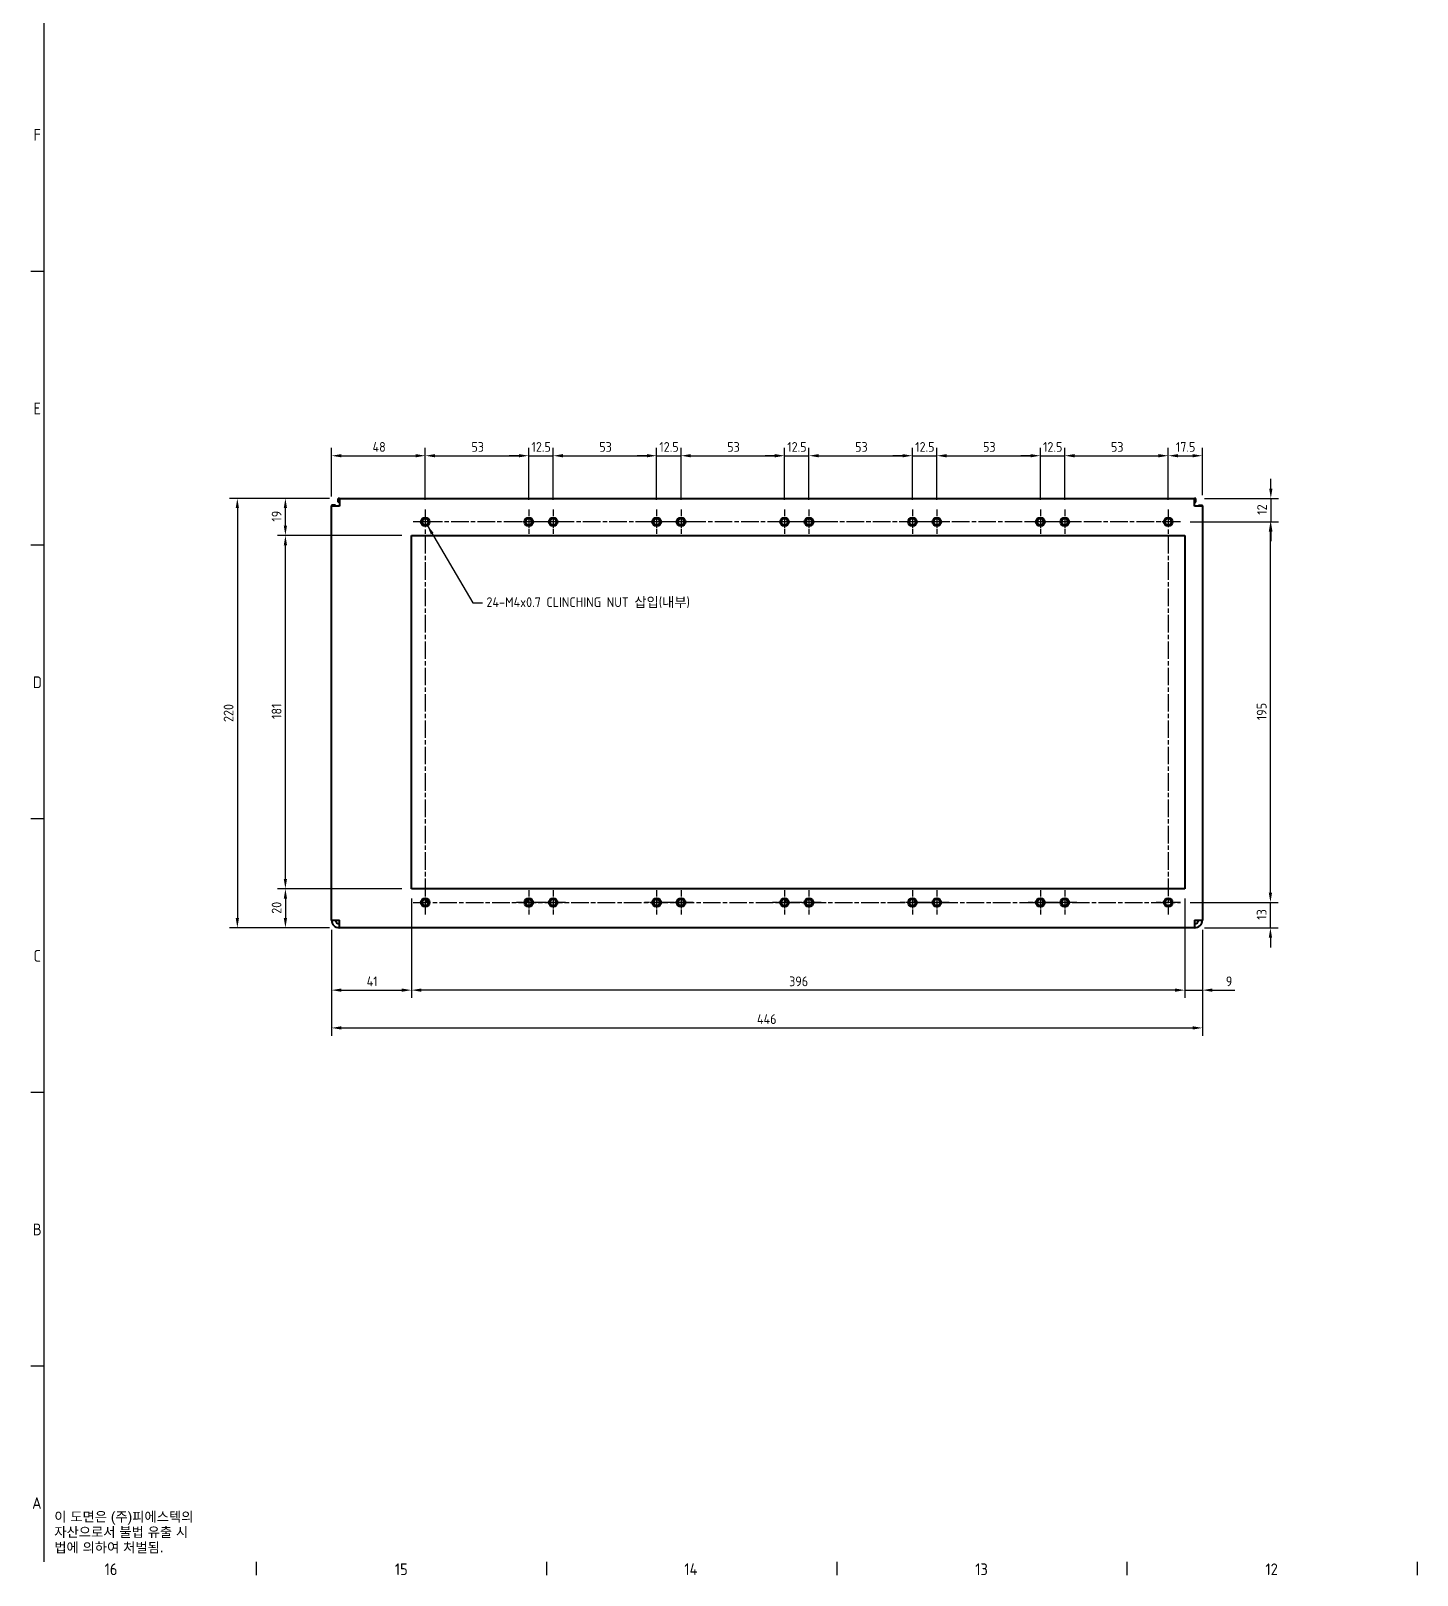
# Model space of a CAD drawing. Header units: millimetres. Extents: x 0 to 2378, y 0 to 1682.
# Drawn here: x 33 to 743, y 33 to 824 of the extents above; entities that cross this region are included whole.
import ezdxf

# ---------------------------------------------------------------- set-up
doc = ezdxf.new("R2010")
doc.units = ezdxf.units.MM
doc.header["$LTSCALE"] = 2
doc.linetypes.add('CHAIN', pattern=[0.3543, 0.2362, -0.0295, 0.0591, -0.0295])
doc.layers.get('0').update_dxf_attribs({"color": 3, "lineweight": 25})
for name, color, linetype, lineweight in [('가시적인 것(ISO)', 3, 'Continuous', 40), ('가시적인 좁은 것(ISO)', 3, 'Continuous', 35), ('경계(ISO)', 7, 'Continuous', 25), ('기호(ISO)', 5, 'Continuous', 25), ('중심 표식(ISO)', 1, 'Continuous', 25), ('중심선(ISO)', 1, 'Continuous', 25), ('치수(ISO)', 2, 'Continuous', 25)]:
    doc.layers.add(name, color=color, linetype=linetype, lineweight=lineweight)
doc.styles.add('문자 텍스트_PSTEK_POSCO', font='isocp.shx')
doc.styles.add('치수 텍스트_PSTEK_POSCO', font='isocp.shx')
doc.dimstyles.new('치수_PSTEK_POSCO', dxfattribs={"dimscale": 2, "dimtxt": 2.5, "dimasz": 2.5, "dimexe": 2, "dimexo": 2.5, "dimgap": 1, "dimtad": 1, "dimrnd": 1e-08, "dimdsep": 46, "dimtxsty": '치수 텍스트_PSTEK_POSCO', "dimcen": 0.09, "dimdle": 10, "dimclrd": 7, "dimclre": 7, "dimclrt": 2, "dimadec": 1, "dimazin": 2, "dimtfac": 1, "dimtmove": 0, "dimatfit": 3, "dimfxl": 0, "dimtolj": 1, "dimlwd": -1, "dimlwe": -1, "dimarcsym": 0})
doc.dimstyles.new('치수_PSTEK_POSCO$7', dxfattribs={"dimscale": 2, "dimtxt": 2.5, "dimasz": 2.5, "dimexe": 2, "dimexo": 2.5, "dimgap": 1, "dimtad": 1, "dimrnd": 1e-08, "dimdsep": 46, "dimtxsty": '치수 텍스트_PSTEK_POSCO', "dimcen": 0.09, "dimdle": 10, "dimclrd": 7, "dimclre": 7, "dimclrt": 2, "dimadec": 1, "dimazin": 2, "dimtfac": 1, "dimtmove": 0, "dimatfit": 3, "dimfxl": 0, "dimtolj": 1, "dimlwd": -1, "dimlwe": -1, "dimarcsym": 0})

# ---------------------------------------------------------------- blocks, each defined once
blk = doc.blocks.new('경계 Default Border')
at = {"layer": '경계(ISO)'}
for p, q in [((20, 350.42), (16.6, 350.42)), ((20, 280.33), (16.6, 280.33)), ((20, 210.25), (16.6, 210.25)), ((20, 140.17), (16.6, 140.17)), ((20, 70.08), (16.6, 70.08)), ((74.31, 20), (74.31, 16.6)), ((148.63, 20), (148.63, 16.6)), ((222.94, 20), (222.94, 16.6)), ((297.25, 20), (297.25, 16.6)), ((371.56, 20), (371.56, 16.6))]:
    blk.add_line(p, q, dxfattribs=at)
at = {"layer": '경계(ISO)', "flags": 128}
blk.add_lwpolyline([(20, 20), (20, 821)], dxfattribs=at)
at = {"layer": '경계(ISO)', "color": 2, "char_height": 3, "attachment_point": 7, "style": '문자 텍스트_PSTEK_POSCO'}
for s, insert in [('F', (17.24, 383.96)), ('E', (17.24, 313.85)), ('D', (17.08, 243.76)), ('C', (17.24, 173.68)), ('B', (17.08, 103.6)), ('A', (16.91, 33.53)), ('16', (35.47, 16.57)), ('15', (109.79, 16.57)), ('14', (183.93, 16.6)), ('13', (258.41, 16.57)), ('12', (332.72, 16.57))]:
    blk.add_mtext(s, dxfattribs=dict(at, insert=insert))
blk = doc.blocks.new('*D25')
at = {"layer": 'Defpoints', "color": 0}
for p in [(191.17, 584.72), (138.94, 364.72), (191.17, 364.72)]:
    blk.add_point(p, dxfattribs=at)
at = {"layer": '치수(ISO)', "color": 7}
for p, q in [((186.17, 584.72), (134.94, 584.72)), ((138.94, 579.72), (138.94, 369.72)), ((186.17, 364.72), (134.94, 364.72))]:
    blk.add_line(p, q, dxfattribs=at)
for points in [[(138.1, 579.72), (139.77, 579.72), (138.94, 584.72)], [(138.1, 369.72), (139.77, 369.72), (138.94, 364.72)]]:
    blk.add_solid(points, dxfattribs=at)
at = {"layer": '치수(ISO)', "color": 2, "insert": (134.44, 470.15), "char_height": 5, "attachment_point": 4, "rotation": 90, "style": '치수 텍스트_PSTEK_POSCO'}
blk.add_mtext('\\A1;220', dxfattribs=at)
blk = doc.blocks.new('*D26')
at = {"layer": 'Defpoints', "color": 0}
for p in [(163.54, 565.72), (228.17, 565.72), (228.17, 384.72)]:
    blk.add_point(p, dxfattribs=at)
at = {"layer": '치수(ISO)', "color": 7}
for p, q in [((223.17, 565.72), (159.54, 565.72)), ((163.54, 389.72), (163.54, 560.72)), ((223.17, 384.72), (159.54, 384.72))]:
    blk.add_line(p, q, dxfattribs=at)
for points in [[(162.71, 560.72), (164.37, 560.72), (163.54, 565.72)], [(162.71, 389.72), (164.37, 389.72), (163.54, 384.72)]]:
    blk.add_solid(points, dxfattribs=at)
at = {"layer": '치수(ISO)', "color": 2, "insert": (159.04, 471.72), "char_height": 5, "attachment_point": 4, "rotation": 90, "style": '치수 텍스트_PSTEK_POSCO'}
blk.add_mtext('\\A1;181', dxfattribs=at)
blk = doc.blocks.new('*D27')
at = {"layer": 'Defpoints', "color": 0}
for p in [(163.54, 584.72), (191.17, 584.72), (228.17, 565.72)]:
    blk.add_point(p, dxfattribs=at)
at = {"layer": '치수(ISO)', "color": 7}
for p, q in [((186.17, 584.72), (159.54, 584.72)), ((163.54, 570.72), (163.54, 579.72)), ((223.17, 565.72), (159.54, 565.72))]:
    blk.add_line(p, q, dxfattribs=at)
for points in [[(162.71, 579.72), (164.37, 579.72), (163.54, 584.72)], [(162.71, 570.72), (164.37, 570.72), (163.54, 565.72)]]:
    blk.add_solid(points, dxfattribs=at)
at = {"layer": '치수(ISO)', "color": 2, "insert": (159.04, 572.79), "char_height": 5, "attachment_point": 4, "rotation": 90, "style": '치수 텍스트_PSTEK_POSCO'}
blk.add_mtext('\\A1;19', dxfattribs=at)
blk = doc.blocks.new('*D28')
at = {"layer": 'Defpoints', "color": 0}
for p in [(228.17, 384.72), (163.54, 364.72), (191.17, 364.72)]:
    blk.add_point(p, dxfattribs=at)
at = {"layer": '치수(ISO)', "color": 7}
for p, q in [((223.17, 384.72), (159.54, 384.72)), ((163.54, 379.72), (163.54, 369.72)), ((186.17, 364.72), (159.54, 364.72))]:
    blk.add_line(p, q, dxfattribs=at)
for points in [[(162.71, 379.72), (164.37, 379.72), (163.54, 384.72)], [(162.71, 369.72), (164.37, 369.72), (163.54, 364.72)]]:
    blk.add_solid(points, dxfattribs=at)
at = {"layer": '치수(ISO)', "color": 2, "insert": (159.04, 371.9), "char_height": 5, "attachment_point": 4, "rotation": 90, "style": '치수 텍스트_PSTEK_POSCO'}
blk.add_mtext('\\A1;20', dxfattribs=at)
blk = doc.blocks.new('*D29')
at = {"layer": 'Defpoints', "color": 0}
for p in [(187.17, 368.72), (633.17, 368.72), (633.17, 313.45)]:
    blk.add_point(p, dxfattribs=at)
at = {"layer": '치수(ISO)', "color": 7}
for p, q in [((187.17, 363.72), (187.17, 309.45)), ((633.17, 363.72), (633.17, 309.45)), ((192.17, 313.45), (628.17, 313.45))]:
    blk.add_line(p, q, dxfattribs=at)
for points in [[(192.17, 314.28), (192.17, 312.62), (187.17, 313.45)], [(628.17, 314.28), (628.17, 312.62), (633.17, 313.45)]]:
    blk.add_solid(points, dxfattribs=at)
at = {"layer": '치수(ISO)', "color": 2, "insert": (405.04, 317.95), "char_height": 5, "attachment_point": 4, "style": '치수 텍스트_PSTEK_POSCO'}
blk.add_mtext('\\A1;446', dxfattribs=at)
blk = doc.blocks.new('*D30')
at = {"layer": 'Defpoints', "color": 0}
for p in [(228.17, 384.72), (187.17, 368.72), (228.17, 332.8)]:
    blk.add_point(p, dxfattribs=at)
at = {"layer": '치수(ISO)', "color": 7}
for p, q in [((228.17, 379.72), (228.17, 328.8)), ((187.17, 363.72), (187.17, 328.8)), ((192.17, 332.8), (223.17, 332.8))]:
    blk.add_line(p, q, dxfattribs=at)
for points in [[(192.17, 333.63), (192.17, 331.96), (187.17, 332.8)], [(223.17, 333.63), (223.17, 331.96), (228.17, 332.8)]]:
    blk.add_solid(points, dxfattribs=at)
at = {"layer": '치수(ISO)', "color": 2, "insert": (205.17, 337.3), "char_height": 5, "attachment_point": 4, "style": '치수 텍스트_PSTEK_POSCO'}
blk.add_mtext('\\A1;41', dxfattribs=at)
blk = doc.blocks.new('*D31')
at = {"layer": 'Defpoints', "color": 0}
for p in [(228.17, 384.72), (624.17, 384.72), (228.17, 332.8)]:
    blk.add_point(p, dxfattribs=at)
at = {"layer": '치수(ISO)', "color": 7}
for p, q in [((228.17, 379.72), (228.17, 328.8)), ((624.17, 379.72), (624.17, 328.8)), ((619.17, 332.8), (233.17, 332.8))]:
    blk.add_line(p, q, dxfattribs=at)
for points in [[(233.17, 333.63), (233.17, 331.96), (228.17, 332.8)], [(619.17, 333.63), (619.17, 331.96), (624.17, 332.8)]]:
    blk.add_solid(points, dxfattribs=at)
at = {"layer": '치수(ISO)', "color": 2, "insert": (421.53, 337.3), "char_height": 5, "attachment_point": 4, "style": '치수 텍스트_PSTEK_POSCO'}
blk.add_mtext('\\A1;396', dxfattribs=at)
blk = doc.blocks.new('*D32')
at = {"layer": 'Defpoints', "color": 0}
for p in [(624.17, 384.72), (633.17, 368.72), (633.17, 332.8)]:
    blk.add_point(p, dxfattribs=at)
at = {"layer": '치수(ISO)', "color": 7}
for p, q in [((624.17, 379.72), (624.17, 328.8)), ((633.17, 363.72), (633.17, 328.8)), ((619.17, 332.8), (614.17, 332.8)), ((624.17, 332.8), (633.17, 332.8)), ((638.17, 332.8), (649.71, 332.8))]:
    blk.add_line(p, q, dxfattribs=at)
for points in [[(619.17, 333.63), (619.17, 331.96), (624.17, 332.8)], [(638.17, 333.63), (638.17, 331.96), (633.17, 332.8)]]:
    blk.add_solid(points, dxfattribs=at)
at = {"layer": '치수(ISO)', "color": 2, "insert": (645.17, 337.3), "char_height": 5, "attachment_point": 4, "style": '치수 텍스트_PSTEK_POSCO'}
blk.add_mtext('\\A1;9', dxfattribs=at)
blk = doc.blocks.new('*D33')
at = {"layer": 'Defpoints', "color": 0}
for p in [(621.92, 377.72), (668.01, 377.72), (629.17, 364.72)]:
    blk.add_point(p, dxfattribs=at)
at = {"layer": '치수(ISO)', "color": 7}
for p, q in [((668.01, 382.72), (668.01, 387.72)), ((626.92, 377.72), (672.01, 377.72)), ((668.01, 364.72), (668.01, 377.72)), ((634.17, 364.72), (672.01, 364.72)), ((668.01, 359.72), (668.01, 354.72))]:
    blk.add_line(p, q, dxfattribs=at)
for points in [[(667.17, 382.72), (668.84, 382.72), (668.01, 377.72)], [(667.17, 359.72), (668.84, 359.72), (668.01, 364.72)]]:
    blk.add_solid(points, dxfattribs=at)
at = {"layer": '치수(ISO)', "color": 2, "insert": (663.51, 368.87), "char_height": 5, "attachment_point": 4, "rotation": 90, "style": '치수 텍스트_PSTEK_POSCO'}
blk.add_mtext('\\A1;13', dxfattribs=at)
blk = doc.blocks.new('*D34')
at = {"layer": 'Defpoints', "color": 0}
for p in [(621.92, 572.72), (668.01, 572.72), (621.92, 377.72)]:
    blk.add_point(p, dxfattribs=at)
at = {"layer": '치수(ISO)', "color": 7}
for p, q in [((626.92, 572.72), (672.01, 572.72)), ((668.01, 382.72), (668.01, 567.72)), ((626.92, 377.72), (672.01, 377.72))]:
    blk.add_line(p, q, dxfattribs=at)
for points in [[(667.17, 567.72), (668.84, 567.72), (668.01, 572.72)], [(667.17, 382.72), (668.84, 382.72), (668.01, 377.72)]]:
    blk.add_solid(points, dxfattribs=at)
at = {"layer": '치수(ISO)', "color": 2, "insert": (663.51, 471.11), "char_height": 5, "attachment_point": 4, "rotation": 90, "style": '치수 텍스트_PSTEK_POSCO'}
blk.add_mtext('\\A1;195', dxfattribs=at)
blk = doc.blocks.new('*D35')
at = {"layer": 'Defpoints', "color": 0}
for p in [(629.17, 584.72), (621.92, 572.72), (668.21, 572.72)]:
    blk.add_point(p, dxfattribs=at)
at = {"layer": '치수(ISO)', "color": 7}
for p, q in [((668.21, 589.72), (668.21, 594.72)), ((634.17, 584.72), (672.21, 584.72)), ((668.21, 584.72), (668.21, 572.72)), ((626.92, 572.72), (672.21, 572.72)), ((668.21, 567.72), (668.21, 562.72))]:
    blk.add_line(p, q, dxfattribs=at)
for points in [[(667.38, 589.72), (669.05, 589.72), (668.21, 584.72)], [(667.38, 567.72), (669.05, 567.72), (668.21, 572.72)]]:
    blk.add_solid(points, dxfattribs=at)
at = {"layer": '치수(ISO)', "color": 2, "insert": (663.71, 576.32), "char_height": 5, "attachment_point": 4, "rotation": 90, "style": '치수 텍스트_PSTEK_POSCO'}
blk.add_mtext('\\A1;12', dxfattribs=at)
blk = doc.blocks.new('*D36')
at = {"layer": 'Defpoints', "color": 0}
for p in [(235.17, 606.55), (187.17, 580.72), (235.17, 578.97)]:
    blk.add_point(p, dxfattribs=at)
at = {"layer": '치수(ISO)', "color": 7}
for p, q in [((187.17, 585.72), (187.17, 610.55)), ((235.17, 583.97), (235.17, 610.55)), ((192.17, 606.55), (230.17, 606.55))]:
    blk.add_line(p, q, dxfattribs=at)
for points in [[(192.17, 607.39), (192.17, 605.72), (187.17, 606.55)], [(230.17, 607.39), (230.17, 605.72), (235.17, 606.55)]]:
    blk.add_solid(points, dxfattribs=at)
at = {"layer": '치수(ISO)', "color": 2, "insert": (208.17, 611.05), "char_height": 5, "attachment_point": 4, "style": '치수 텍스트_PSTEK_POSCO'}
blk.add_mtext('\\A1;48', dxfattribs=at)
blk = doc.blocks.new('*D37')
at = {"layer": 'Defpoints', "color": 0}
for p in [(288.17, 606.55), (235.17, 578.97), (288.17, 578.97)]:
    blk.add_point(p, dxfattribs=at)
at = {"layer": '치수(ISO)', "color": 7}
for p, q in [((235.17, 583.97), (235.17, 610.55)), ((288.17, 583.97), (288.17, 610.55)), ((240.17, 606.55), (283.17, 606.55))]:
    blk.add_line(p, q, dxfattribs=at)
for points in [[(240.17, 607.39), (240.17, 605.72), (235.17, 606.55)], [(283.17, 607.39), (283.17, 605.72), (288.17, 606.55)]]:
    blk.add_solid(points, dxfattribs=at)
at = {"layer": '치수(ISO)', "color": 2, "insert": (258.81, 611.05), "char_height": 5, "attachment_point": 4, "style": '치수 텍스트_PSTEK_POSCO'}
blk.add_mtext('\\A1;53', dxfattribs=at)
blk = doc.blocks.new('*D38')
at = {"layer": 'Defpoints', "color": 0}
for p in [(300.67, 606.55), (288.17, 578.97), (300.67, 578.97)]:
    blk.add_point(p, dxfattribs=at)
at = {"layer": '치수(ISO)', "color": 7}
for p, q in [((288.17, 583.97), (288.17, 610.55)), ((300.67, 583.97), (300.67, 610.55)), ((283.17, 606.55), (278.17, 606.55)), ((288.17, 606.55), (300.67, 606.55)), ((305.67, 606.55), (310.67, 606.55))]:
    blk.add_line(p, q, dxfattribs=at)
for points in [[(283.17, 607.39), (283.17, 605.72), (288.17, 606.55)], [(305.67, 607.39), (305.67, 605.72), (300.67, 606.55)]]:
    blk.add_solid(points, dxfattribs=at)
at = {"layer": '치수(ISO)', "color": 2, "insert": (289.56, 611.05), "char_height": 5, "attachment_point": 4, "style": '치수 텍스트_PSTEK_POSCO'}
blk.add_mtext('\\A1;12.5', dxfattribs=at)
blk = doc.blocks.new('*D39')
at = {"layer": 'Defpoints', "color": 0}
for p in [(353.67, 606.55), (300.67, 578.97), (353.67, 578.97)]:
    blk.add_point(p, dxfattribs=at)
at = {"layer": '치수(ISO)', "color": 7}
for p, q in [((300.67, 583.97), (300.67, 610.55)), ((353.67, 583.97), (353.67, 610.55)), ((305.67, 606.55), (348.67, 606.55))]:
    blk.add_line(p, q, dxfattribs=at)
for points in [[(305.67, 607.39), (305.67, 605.72), (300.67, 606.55)], [(348.67, 607.39), (348.67, 605.72), (353.67, 606.55)]]:
    blk.add_solid(points, dxfattribs=at)
at = {"layer": '치수(ISO)', "color": 2, "insert": (324.31, 611.05), "char_height": 5, "attachment_point": 4, "style": '치수 텍스트_PSTEK_POSCO'}
blk.add_mtext('\\A1;53', dxfattribs=at)
blk = doc.blocks.new('*D40')
at = {"layer": 'Defpoints', "color": 0}
for p in [(366.17, 606.55), (353.67, 578.97), (366.17, 578.97)]:
    blk.add_point(p, dxfattribs=at)
at = {"layer": '치수(ISO)', "color": 7}
for p, q in [((353.67, 583.97), (353.67, 610.55)), ((366.17, 583.97), (366.17, 610.55)), ((348.67, 606.55), (343.67, 606.55)), ((353.67, 606.55), (366.17, 606.55)), ((371.17, 606.55), (376.17, 606.55))]:
    blk.add_line(p, q, dxfattribs=at)
for points in [[(348.67, 607.39), (348.67, 605.72), (353.67, 606.55)], [(371.17, 607.39), (371.17, 605.72), (366.17, 606.55)]]:
    blk.add_solid(points, dxfattribs=at)
at = {"layer": '치수(ISO)', "color": 2, "insert": (355.06, 611.05), "char_height": 5, "attachment_point": 4, "style": '치수 텍스트_PSTEK_POSCO'}
blk.add_mtext('\\A1;12.5', dxfattribs=at)
blk = doc.blocks.new('*D41')
at = {"layer": 'Defpoints', "color": 0}
for p in [(419.17, 606.55), (366.17, 578.97), (419.17, 578.97)]:
    blk.add_point(p, dxfattribs=at)
at = {"layer": '치수(ISO)', "color": 7}
for p, q in [((366.17, 583.97), (366.17, 610.55)), ((419.17, 583.97), (419.17, 610.55)), ((371.17, 606.55), (414.17, 606.55))]:
    blk.add_line(p, q, dxfattribs=at)
for points in [[(371.17, 607.39), (371.17, 605.72), (366.17, 606.55)], [(414.17, 607.39), (414.17, 605.72), (419.17, 606.55)]]:
    blk.add_solid(points, dxfattribs=at)
at = {"layer": '치수(ISO)', "color": 2, "insert": (389.83, 611.05), "char_height": 5, "attachment_point": 4, "style": '치수 텍스트_PSTEK_POSCO'}
blk.add_mtext('\\A1;53', dxfattribs=at)
blk = doc.blocks.new('*D42')
at = {"layer": 'Defpoints', "color": 0}
for p in [(431.67, 606.55), (419.17, 578.97), (431.67, 578.97)]:
    blk.add_point(p, dxfattribs=at)
at = {"layer": '치수(ISO)', "color": 7}
for p, q in [((419.17, 583.97), (419.17, 610.55)), ((431.67, 583.97), (431.67, 610.55)), ((414.17, 606.55), (409.17, 606.55)), ((419.17, 606.55), (431.67, 606.55)), ((436.67, 606.55), (441.67, 606.55))]:
    blk.add_line(p, q, dxfattribs=at)
for points in [[(414.17, 607.39), (414.17, 605.72), (419.17, 606.55)], [(436.67, 607.39), (436.67, 605.72), (431.67, 606.55)]]:
    blk.add_solid(points, dxfattribs=at)
at = {"layer": '치수(ISO)', "color": 2, "insert": (420.56, 611.05), "char_height": 5, "attachment_point": 4, "style": '치수 텍스트_PSTEK_POSCO'}
blk.add_mtext('\\A1;12.5', dxfattribs=at)
blk = doc.blocks.new('*D43')
at = {"layer": 'Defpoints', "color": 0}
for p in [(484.67, 606.55), (431.67, 578.97), (484.67, 578.97)]:
    blk.add_point(p, dxfattribs=at)
at = {"layer": '치수(ISO)', "color": 7}
for p, q in [((431.67, 583.97), (431.67, 610.55)), ((484.67, 583.97), (484.67, 610.55)), ((436.67, 606.55), (479.67, 606.55))]:
    blk.add_line(p, q, dxfattribs=at)
for points in [[(436.67, 607.39), (436.67, 605.72), (431.67, 606.55)], [(479.67, 607.39), (479.67, 605.72), (484.67, 606.55)]]:
    blk.add_solid(points, dxfattribs=at)
at = {"layer": '치수(ISO)', "color": 2, "insert": (455.33, 611.05), "char_height": 5, "attachment_point": 4, "style": '치수 텍스트_PSTEK_POSCO'}
blk.add_mtext('\\A1;53', dxfattribs=at)
blk = doc.blocks.new('*D44')
at = {"layer": 'Defpoints', "color": 0}
for p in [(497.17, 606.55), (484.67, 578.97), (497.17, 578.97)]:
    blk.add_point(p, dxfattribs=at)
at = {"layer": '치수(ISO)', "color": 7}
for p, q in [((484.67, 583.97), (484.67, 610.55)), ((497.17, 583.97), (497.17, 610.55)), ((479.67, 606.55), (474.67, 606.55)), ((484.67, 606.55), (497.17, 606.55)), ((502.17, 606.55), (507.17, 606.55))]:
    blk.add_line(p, q, dxfattribs=at)
for points in [[(479.67, 607.39), (479.67, 605.72), (484.67, 606.55)], [(502.17, 607.39), (502.17, 605.72), (497.17, 606.55)]]:
    blk.add_solid(points, dxfattribs=at)
at = {"layer": '치수(ISO)', "color": 2, "insert": (486.06, 611.05), "char_height": 5, "attachment_point": 4, "style": '치수 텍스트_PSTEK_POSCO'}
blk.add_mtext('\\A1;12.5', dxfattribs=at)
blk = doc.blocks.new('*D45')
at = {"layer": 'Defpoints', "color": 0}
for p in [(550.17, 606.55), (497.17, 578.97), (550.17, 578.97)]:
    blk.add_point(p, dxfattribs=at)
at = {"layer": '치수(ISO)', "color": 7}
for p, q in [((497.17, 583.97), (497.17, 610.55)), ((550.17, 583.97), (550.17, 610.55)), ((502.17, 606.55), (545.17, 606.55))]:
    blk.add_line(p, q, dxfattribs=at)
for points in [[(502.17, 607.39), (502.17, 605.72), (497.17, 606.55)], [(545.17, 607.39), (545.17, 605.72), (550.17, 606.55)]]:
    blk.add_solid(points, dxfattribs=at)
at = {"layer": '치수(ISO)', "color": 2, "insert": (520.83, 611.05), "char_height": 5, "attachment_point": 4, "style": '치수 텍스트_PSTEK_POSCO'}
blk.add_mtext('\\A1;53', dxfattribs=at)
blk = doc.blocks.new('*D46')
at = {"layer": 'Defpoints', "color": 0}
for p in [(562.67, 606.55), (550.17, 578.97), (562.67, 578.97)]:
    blk.add_point(p, dxfattribs=at)
at = {"layer": '치수(ISO)', "color": 7}
for p, q in [((550.17, 583.97), (550.17, 610.55)), ((562.67, 583.97), (562.67, 610.55)), ((545.17, 606.55), (540.17, 606.55)), ((550.17, 606.55), (562.67, 606.55)), ((567.67, 606.55), (572.67, 606.55))]:
    blk.add_line(p, q, dxfattribs=at)
for points in [[(545.17, 607.39), (545.17, 605.72), (550.17, 606.55)], [(567.67, 607.39), (567.67, 605.72), (562.67, 606.55)]]:
    blk.add_solid(points, dxfattribs=at)
at = {"layer": '치수(ISO)', "color": 2, "insert": (551.56, 611.05), "char_height": 5, "attachment_point": 4, "style": '치수 텍스트_PSTEK_POSCO'}
blk.add_mtext('\\A1;12.5', dxfattribs=at)
blk = doc.blocks.new('*D47')
at = {"layer": 'Defpoints', "color": 0}
for p in [(615.67, 606.55), (562.67, 578.97), (615.67, 578.97)]:
    blk.add_point(p, dxfattribs=at)
at = {"layer": '치수(ISO)', "color": 7}
for p, q in [((562.67, 583.97), (562.67, 610.55)), ((615.67, 583.97), (615.67, 610.55)), ((567.67, 606.55), (610.67, 606.55))]:
    blk.add_line(p, q, dxfattribs=at)
for points in [[(567.67, 607.39), (567.67, 605.72), (562.67, 606.55)], [(610.67, 607.39), (610.67, 605.72), (615.67, 606.55)]]:
    blk.add_solid(points, dxfattribs=at)
at = {"layer": '치수(ISO)', "color": 2, "insert": (586.33, 611.05), "char_height": 5, "attachment_point": 4, "style": '치수 텍스트_PSTEK_POSCO'}
blk.add_mtext('\\A1;53', dxfattribs=at)
blk = doc.blocks.new('*D48')
at = {"layer": 'Defpoints', "color": 0}
for p in [(633.17, 606.55), (615.67, 578.97), (633.17, 581.31)]:
    blk.add_point(p, dxfattribs=at)
at = {"layer": '치수(ISO)', "color": 7}
for p, q in [((615.67, 583.97), (615.67, 610.55)), ((633.17, 586.31), (633.17, 610.55)), ((620.67, 606.55), (628.17, 606.55))]:
    blk.add_line(p, q, dxfattribs=at)
for points in [[(620.67, 607.39), (620.67, 605.72), (615.67, 606.55)], [(628.17, 607.39), (628.17, 605.72), (633.17, 606.55)]]:
    blk.add_solid(points, dxfattribs=at)
at = {"layer": '치수(ISO)', "color": 2, "insert": (619.58, 611.05), "char_height": 5, "attachment_point": 4, "style": '치수 텍스트_PSTEK_POSCO'}
blk.add_mtext('\\A1;17.5', dxfattribs=at)

msp = doc.modelspace()

# ---------------------------------------------------------------- linework, layer by layer
at = {"layer": '가시적인 것(ISO)'}
for p, q in [((189.167, 581.305), (187.167, 581.305)), ((187.167, 581.305), (187.167, 580.72)), ((187.167, 368.72), (187.167, 580.72)), ((191.167, 580.72), (187.167, 580.72)), ((189.167, 580.72), (189.167, 581.305)), ((191.167, 584.72), (190.582, 584.72)), ((190.582, 582.72), (190.582, 584.72)), ((191.167, 582.72), (190.582, 582.72)), ((191.167, 584.72), (629.167, 584.72)), ((191.167, 584.72), (191.167, 580.72)), ((629.167, 580.72), (629.167, 584.72)), ((629.753, 584.72), (629.167, 584.72)), ((629.167, 582.72), (629.753, 582.72)), ((633.167, 580.72), (629.167, 580.72)), ((629.753, 582.72), (629.753, 584.72)), ((631.167, 580.72), (631.167, 581.305)), ((631.167, 581.305), (633.167, 581.305)), ((633.167, 580.72), (633.167, 581.305)), ((633.167, 580.72), (633.167, 368.72)), ((228.167, 565.72), (624.167, 565.72)), ((228.167, 384.72), (228.167, 565.72)), ((624.167, 565.72), (624.167, 384.72)), ((624.167, 384.72), (228.167, 384.72)), ((187.167, 368.72), (191.167, 368.72)), ((191.167, 364.72), (191.167, 368.72)), ((629.167, 364.72), (191.167, 364.72)), ((629.167, 368.72), (633.167, 368.72)), ((629.167, 368.72), (629.167, 364.72))]:
    msp.add_line(p, q, dxfattribs=at)
for centre, radius in [((235.167, 572.72), 2.25), ((235.167, 572.72), 1.621), ((288.167, 572.72), 2.25), ((288.167, 572.72), 1.621), ((300.667, 572.72), 2.25), ((300.667, 572.72), 1.621), ((353.667, 572.72), 2.25), ((353.667, 572.72), 1.621), ((366.167, 572.72), 2.25), ((366.167, 572.72), 1.621), ((419.167, 572.72), 2.25), ((419.167, 572.72), 1.621), ((431.667, 572.72), 2.25), ((431.667, 572.72), 1.621), ((484.667, 572.72), 2.25), ((484.667, 572.72), 1.621), ((497.167, 572.72), 2.25), ((497.167, 572.72), 1.621), ((550.167, 572.72), 2.25), ((550.167, 572.72), 1.621), ((562.667, 572.72), 2.25), ((562.667, 572.72), 1.621), ((615.667, 572.72), 2.25), ((615.667, 572.72), 1.621), ((235.167, 377.72), 2.25), ((288.167, 377.72), 2.25), ((300.667, 377.72), 2.25), ((353.667, 377.72), 2.25), ((366.167, 377.72), 2.25), ((419.167, 377.72), 2.25), ((431.667, 377.72), 2.25), ((484.667, 377.72), 2.25), ((497.167, 377.72), 2.25), ((550.167, 377.72), 2.25), ((562.667, 377.72), 2.25), ((615.667, 377.72), 2.25), ((235.167, 377.72), 1.621), ((288.167, 377.72), 1.621), ((300.667, 377.72), 1.621), ((353.667, 377.72), 1.621), ((366.167, 377.72), 1.621), ((419.167, 377.72), 1.621), ((431.667, 377.72), 1.621), ((484.667, 377.72), 1.621), ((497.167, 377.72), 1.621), ((550.167, 377.72), 1.621), ((562.667, 377.72), 1.621), ((615.667, 377.72), 1.621)]:
    msp.add_circle(centre, radius, dxfattribs=at)
for centre, radius, start, end in [((191.167, 368.72), 4, 180, 270), ((191.167, 368.72), 2, 180, 270), ((629.167, 368.72), 4, 270, 0), ((629.167, 368.72), 2, 270, 0)]:
    msp.add_arc(centre, radius, start, end, dxfattribs=at)
at = {"layer": '가시적인 좁은 것(ISO)'}
for centre, start, end in [((235.167, 572.72), 280, 190), ((288.167, 572.72), 280, 190), ((300.667, 572.72), 280, 190), ((353.667, 572.72), 280, 190), ((366.167, 572.72), 280, 190), ((419.167, 572.72), 280, 190), ((431.667, 572.72), 280, 190), ((484.667, 572.72), 280, 190), ((497.167, 572.72), 280, 190), ((550.167, 572.72), 280, 190), ((562.667, 572.72), 280, 190), ((615.667, 572.72), 280, 190), ((235.167, 377.72), 280, 190), ((288.167, 377.72), 280, 190), ((300.667, 377.72), 280, 190), ((353.667, 377.72), 280, 190), ((366.167, 377.72), 280, 190), ((419.167, 377.72), 280, 190), ((431.667, 377.72), 280, 190), ((484.667, 377.72), 280, 190), ((497.167, 377.72), 280, 190), ((550.167, 377.72), 280, 190), ((562.667, 377.72), 280, 190), ((615.667, 377.72), 280, 190), ((233.767, 378.12), 350, 37.210449), ((285.767, 378.12), 350, 32.009174), ((351.767, 378.12), 350, 36.650165), ((417.767, 378.12), 350, 37.210449), ((483.767, 378.12), 350, 29.555077), ((549.767, 378.12), 350, 356.589126)]:
    msp.add_arc(centre, 2, start, end, dxfattribs=at)
at = {"layer": '중심 표식(ISO)', "linetype": 'CHAIN', "ltscale": 6.944946}
for p, q in [((288.167, 578.97), (288.167, 566.47)), ((300.667, 578.97), (300.667, 566.47)), ((353.667, 578.97), (353.667, 566.47)), ((366.167, 578.97), (366.167, 566.47)), ((419.167, 578.97), (419.167, 566.47)), ((431.667, 578.97), (431.667, 566.47)), ((484.667, 578.97), (484.667, 566.47)), ((497.167, 578.97), (497.167, 566.47)), ((550.167, 578.97), (550.167, 566.47)), ((562.667, 578.97), (562.667, 566.47)), ((241.417, 572.72), (228.917, 572.72)), ((294.417, 572.72), (281.917, 572.72)), ((306.917, 572.72), (294.417, 572.72)), ((359.917, 572.72), (347.417, 572.72)), ((372.417, 572.72), (359.917, 572.72)), ((425.417, 572.72), (412.917, 572.72)), ((437.917, 572.72), (425.417, 572.72)), ((490.917, 572.72), (478.417, 572.72)), ((503.417, 572.72), (490.917, 572.72)), ((556.417, 572.72), (543.917, 572.72)), ((568.917, 572.72), (556.417, 572.72)), ((621.917, 572.72), (609.417, 572.72)), ((235.167, 383.97), (235.167, 371.47)), ((288.167, 383.97), (288.167, 371.47)), ((300.667, 383.97), (300.667, 371.47)), ((353.667, 383.97), (353.667, 371.47)), ((366.167, 383.97), (366.167, 371.47)), ((419.167, 383.97), (419.167, 371.47)), ((431.667, 383.97), (431.667, 371.47)), ((484.667, 383.97), (484.667, 371.47)), ((497.167, 383.97), (497.167, 371.47)), ((550.167, 383.97), (550.167, 371.47)), ((562.667, 383.97), (562.667, 371.47)), ((294.417, 377.72), (281.917, 377.72)), ((306.917, 377.72), (294.417, 377.72)), ((359.917, 377.72), (347.417, 377.72)), ((372.417, 377.72), (359.917, 377.72)), ((425.417, 377.72), (412.917, 377.72)), ((437.917, 377.72), (425.417, 377.72)), ((490.917, 377.72), (478.417, 377.72)), ((503.417, 377.72), (490.917, 377.72)), ((556.417, 377.72), (543.917, 377.72)), ((568.917, 377.72), (556.417, 377.72)), ((621.917, 377.72), (609.417, 377.72))]:
    msp.add_line(p, q, dxfattribs=at)
at = {"layer": '중심선(ISO)', "linetype": 'CHAIN', "ltscale": 19.051651}
for p, q in [((235.167, 578.97), (235.167, 371.47)), ((615.667, 578.97), (615.667, 371.47)), ((621.917, 572.72), (228.917, 572.72)), ((228.917, 377.72), (621.917, 377.72))]:
    msp.add_line(p, q, dxfattribs=at)

# ---------------------------------------------------------------- block references
at = {"xscale": 2, "yscale": 2, "zscale": 2}
msp.add_blockref('경계 Default Border', (0, 0), dxfattribs=at)

# ---------------------------------------------------------------- texts
at = {"layer": '기호(ISO)', "color": 2, "char_height": 5, "attachment_point": 4}
for s, insert, width, line_spacing_factor, style in [('{24-M4x0.7 CLINCHING NUT 삽입(내부)}', (266.513, 531.275), 124.34798, 0.4375, '치수 텍스트_PSTEK_POSCO'), ('{\\fArial|b0|i0;\\H5.0000;이 도면은 (주)피에스텍의\\P자산으로서 불법 유출 시 \\P법에 의하여 처벌됨.}', (45.181, 54.925), 78.61221, 0.944221, '문자 텍스트_PSTEK_POSCO')]:
    msp.add_mtext(s, dxfattribs=dict(at, insert=insert, width=width, line_spacing_factor=line_spacing_factor, style=style))

# ---------------------------------------------------------------- dimensions: what is measured, and where the dimension line sits
at = {"layer": '치수(ISO)', "color": 7}
for base, p1, p2, angle, override, picture, middle in [((235.167, 606.553), (187.167, 580.72), (235.167, 578.97), 180, {"dimdec": 2, "dimtp": 0, "dimtm": 0, "dimtdec": 2, "dimtofl": 0, "dimatfit": 1}, '*D36', (211.167, 606.553)), ((288.167, 606.553), (235.167, 578.97), (288.167, 578.97), 180, {"dimdec": 2, "dimtp": 0, "dimtm": 0, "dimtdec": 2, "dimtofl": 0, "dimatfit": 1}, '*D37', (261.667, 606.553)), ((300.667, 606.553), (288.167, 578.97), (300.667, 578.97), 180, {"dimdec": 2, "dimtp": 0, "dimtm": 0, "dimtdec": 2, "dimtofl": 1, "dimatfit": 1}, '*D38', (294.417, 606.553)), ((353.667, 606.553), (300.667, 578.97), (353.667, 578.97), 180, {"dimdec": 2, "dimtp": 0, "dimtm": 0, "dimtdec": 2, "dimtofl": 0, "dimatfit": 1}, '*D39', (327.167, 606.553)), ((366.167, 606.553), (353.667, 578.97), (366.167, 578.97), 180, {"dimdec": 2, "dimtp": 0, "dimtm": 0, "dimtdec": 2, "dimtofl": 1, "dimatfit": 1}, '*D40', (359.917, 606.553)), ((419.167, 606.553), (366.167, 578.97), (419.167, 578.97), 180, {"dimdec": 2, "dimtp": 0, "dimtm": 0, "dimtdec": 2, "dimtofl": 0, "dimatfit": 1}, '*D41', (392.687, 606.553)), ((431.667, 606.553), (419.167, 578.97), (431.667, 578.97), 180, {"dimdec": 2, "dimtp": 0, "dimtm": 0, "dimtdec": 2, "dimtofl": 1, "dimatfit": 1}, '*D42', (425.417, 606.553)), ((484.667, 606.553), (431.667, 578.97), (484.667, 578.97), 180, {"dimdec": 2, "dimtp": 0, "dimtm": 0, "dimtdec": 2, "dimtofl": 0, "dimatfit": 1}, '*D43', (458.187, 606.553)), ((497.167, 606.553), (484.667, 578.97), (497.167, 578.97), 180, {"dimdec": 2, "dimtp": 0, "dimtm": 0, "dimtdec": 2, "dimtofl": 1, "dimatfit": 1}, '*D44', (490.917, 606.553)), ((550.167, 606.553), (497.167, 578.97), (550.167, 578.97), 180, {"dimdec": 2, "dimtp": 0, "dimtm": 0, "dimtdec": 2, "dimtofl": 0, "dimatfit": 1}, '*D45', (523.687, 606.553)), ((562.667, 606.553), (550.167, 578.97), (562.667, 578.97), 180, {"dimdec": 2, "dimtp": 0, "dimtm": 0, "dimtdec": 2, "dimtofl": 1, "dimatfit": 1}, '*D46', (556.417, 606.553)), ((615.667, 606.553), (562.667, 578.97), (615.667, 578.97), 180, {"dimdec": 2, "dimtp": 0, "dimtm": 0, "dimtdec": 2, "dimtofl": 0, "dimatfit": 1}, '*D47', (589.187, 606.553)), ((633.167, 606.553), (615.667, 578.97), (633.167, 581.305), 180, {"dimdec": 2, "dimtp": 0, "dimtm": 0, "dimtdec": 2, "dimtofl": 0, "dimatfit": 1}, '*D48', (624.437, 606.553)), ((668.214, 572.72), (629.167, 584.72), (621.917, 572.72), 90, {"dimdec": 2, "dimtp": 0, "dimtm": 0, "dimtdec": 2, "dimtofl": 1, "dimatfit": 1}, '*D35', (668.214, 578.72)), ((138.938, 364.72), (191.167, 584.72), (191.167, 364.72), 270, {"dimdec": 2, "dimtp": 0, "dimtm": 0, "dimtdec": 2, "dimtofl": 0, "dimatfit": 1}, '*D25', (138.938, 474.72)), ((163.539, 584.72), (228.167, 565.72), (191.167, 584.72), 270, {"dimdec": 2, "dimtp": 0, "dimtm": 0, "dimtdec": 2, "dimtofl": 0, "dimatfit": 1}, '*D27', (163.539, 575.22)), ((668.008, 572.72), (621.917, 377.72), (621.917, 572.72), 90, {"dimdec": 2, "dimtp": 0, "dimtm": 0, "dimtdec": 2, "dimtofl": 0, "dimatfit": 1}, '*D34', (668.008, 475.22)), ((163.539, 565.72), (228.167, 384.72), (228.167, 565.72), 90, {"dimdec": 2, "dimtp": 0, "dimtm": 0, "dimtdec": 2, "dimtofl": 0, "dimatfit": 1}, '*D26', (163.539, 475.22)), ((668.008, 377.72), (629.167, 364.72), (621.917, 377.72), 90, {"dimdec": 2, "dimtp": 0, "dimtm": 0, "dimtdec": 2, "dimtofl": 1, "dimatfit": 1}, '*D33', (668.008, 371.22)), ((163.539, 364.72), (228.167, 384.72), (191.167, 364.72), 90, {"dimdec": 2, "dimtp": 0, "dimtm": 0, "dimtdec": 2, "dimtofl": 0, "dimatfit": 1}, '*D28', (163.539, 374.72)), ((228.167, 332.798), (624.167, 384.72), (228.167, 384.72), 180, {"dimdec": 2, "dimtp": 0, "dimtm": 0, "dimtdec": 2, "dimtofl": 0, "dimatfit": 1}, '*D31', (426.167, 332.798)), ((633.167, 332.798), (624.167, 384.72), (633.167, 368.72), 180, {"dimdec": 2, "dimtp": 0, "dimtm": 0, "dimtdec": 2, "dimtofl": 1, "dimatfit": 1}, '*D32', (646.441, 332.798))]:
    dim = msp.add_linear_dim(base=base, p1=p1, p2=p2, angle=angle, dimstyle='치수_PSTEK_POSCO', override=override, dxfattribs=at)
    dim.commit()
    dim.dimension.update_dxf_attribs({"geometry": picture, "text_midpoint": middle, "dimtype": 160})
for base, p2, picture, middle in [((228.167, 332.798), (228.167, 384.72), '*D30', (207.667, 332.798)), ((633.167, 313.452), (633.167, 368.72), '*D29', (410.167, 313.452))]:
    dim = msp.add_linear_dim(base=base, p1=(187.167, 368.72), p2=p2, dimstyle='치수_PSTEK_POSCO', override={"dimdec": 2, "dimtp": 0, "dimtm": 0, "dimtdec": 2, "dimtofl": 0, "dimatfit": 1}, dxfattribs=at)
    dim.commit()
    dim.dimension.update_dxf_attribs({"geometry": picture, "text_midpoint": middle, "dimtype": 160})

# ---------------------------------------------------------------- leaders
at = {"layer": '기호(ISO)', "color": 7, "annotation_type": 0, "has_hookline": 1, "hookline_direction": 0, "text_width": 108.895}
msp.add_leader([(236.167, 570.987), (259.513, 531.275), (264.513, 531.275)], dimstyle='치수_PSTEK_POSCO$7', override={"dimtad": 0}, dxfattribs=at)

doc.saveas('drawing.dxf')
